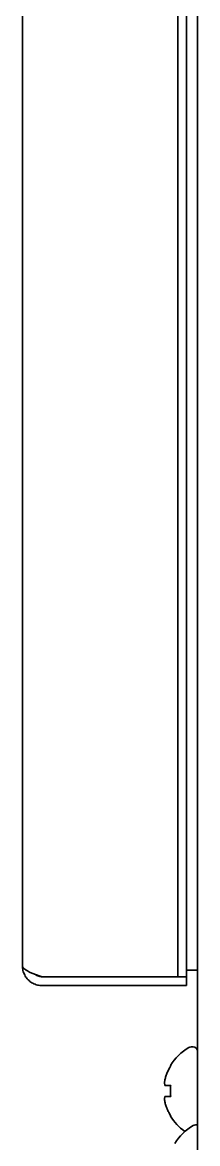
# Model space of a CAD drawing. Extents: x 6336 to 10269, y -393 to 3204.
# Drawn here: x 9478.1 to 9494.1, y 1379.3 to 1481.5 of the extents above; entities that cross this region are included whole.
import ezdxf

# ---------------------------------------------------------------- set-up
doc = ezdxf.new("R2010")
doc.units = 0
doc.header["$LTSCALE"] = 5
doc.layers.add('1', color=7, linetype='CONTINUOUS', true_color=0xffffff)

msp = doc.modelspace()

# ---------------------------------------------------------------- linework, layer by layer
at = {"layer": '1', "color": 7, "linetype": 'Continuous', "lineweight": 35}
for p, q in [((9478.07, 1395.53), (9478.07, 2074.9)), ((9494.07, 1374.13), (9494.07, 2071.19)), ((9492.27, 2066.23), (9492.27, 1396.53)), ((9493.07, 2066.23), (9493.07, 1396.53)), ((9492.27, 1394.53), (9492.27, 1396.53)), ((9493.07, 1396.53), (9493.07, 1394.53)), ((9493.07, 1395.13), (9494.07, 1395.13)), ((9491.27, 1394.53), (9479.87, 1394.53)), ((9492.07, 1393.73), (9479.87, 1393.73)), ((9492.27, 1394.53), (9491.27, 1394.53)), ((9493.07, 1393.73), (9492.07, 1393.73)), ((9492.27, 1394.53), (9493.07, 1394.53)), ((9493.07, 1394.53), (9493.07, 1393.73)), ((9493.67, 1388.13), (9493.47, 1388.13)), ((9491.59, 1386.43), (9491.63, 1386.43)), ((9491.63, 1381.83), (9491.59, 1381.83)), ((9494.07, 1381.03), (9493.87, 1381.03))]:
    msp.add_line(p, q, dxfattribs=at)
for centre, radius, start, end in [((9495.69, 1383.93), 4.8, 120.3012, 148.6074), ((9493.47, 1387.73), 0.4, 90, 120.3012), ((9493.67, 1387.73), 0.4, 0, 90), ((9495.37, 1384.13), 3.78, 172.3959, 179.9965), ((9495.37, 1384.13), 3.78, 180.0035, 187.6041), ((9495.69, 1384.33), 4.8, 211.3459, 234.5098), ((9496.09, 1376.83), 4.8, 120.3012, 148.6273), ((9493.87, 1380.63), 0.4, 90, 120.3012)]:
    msp.add_arc(centre, radius, start, end, dxfattribs=at)
for points in [[(9478.07, 1395.53), (9478.07, 1395.45), (9478.08, 1395.31), (9478.12, 1395.09), (9478.19, 1394.89), (9478.28, 1394.69), (9478.39, 1394.5), (9478.52, 1394.33), (9478.68, 1394.18), (9478.85, 1394.04), (9479.03, 1393.93), (9479.23, 1393.84), (9479.44, 1393.77), (9479.66, 1393.73), (9479.8, 1393.73), (9479.87, 1393.73)], [(9491.08, 1385.13), (9491.07, 1385.1), (9491.07, 1385.05), (9491.06, 1384.98), (9491.06, 1384.9), (9491.06, 1384.83), (9491.06, 1384.76), (9491.07, 1384.7), (9491.07, 1384.65), (9491.08, 1384.63)], [(9491.08, 1384.63), (9491.09, 1384.63), (9491.12, 1384.63), (9491.17, 1384.63), (9491.23, 1384.63), (9491.29, 1384.63), (9491.36, 1384.63), (9491.43, 1384.63), (9491.52, 1384.63), (9491.59, 1384.63), (9491.63, 1384.63)], [(9491.08, 1383.63), (9491.07, 1383.6), (9491.07, 1383.55), (9491.06, 1383.48), (9491.06, 1383.41), (9491.06, 1383.34), (9491.06, 1383.27), (9491.07, 1383.2), (9491.07, 1383.15), (9491.08, 1383.13)], [(9491.08, 1383.13), (9491.09, 1383.07), (9491.12, 1382.96), (9491.17, 1382.8), (9491.23, 1382.64), (9491.29, 1382.49), (9491.36, 1382.34), (9491.43, 1382.18), (9491.52, 1382.01), (9491.59, 1381.89), (9491.63, 1381.83)]]:
    msp.add_open_spline(points, degree=3, dxfattribs=at)
for points, knots in [([(9478.07, 1395.53), (9478.07, 1395.48), (9478.08, 1395.44), (9478.13, 1395.36), (9478.16, 1395.32), (9478.25, 1395.23), (9478.31, 1395.19), (9478.44, 1395.11), (9478.52, 1395.07), (9478.68, 1394.98), (9478.77, 1394.94), (9478.97, 1394.86), (9479.08, 1394.82), (9479.29, 1394.73), (9479.41, 1394.69), (9479.64, 1394.61), (9479.76, 1394.57), (9479.87, 1394.53)], [0, 0, 0, 0, 0.125, 0.125, 0.25, 0.25, 0.375, 0.375, 0.5, 0.5, 0.625, 0.625, 0.75, 0.75, 0.875, 0.875, 1, 1, 1, 1]), ([(9479.27, 1394.73), (9479.29, 1394.71), (9479.3, 1394.7), (9479.37, 1394.66), (9479.43, 1394.63), (9479.55, 1394.58), (9479.61, 1394.56), (9479.74, 1394.53), (9479.81, 1394.53), (9479.87, 1394.53)], [0, 0, 0, 0, 0.082566, 0.082566, 0.388378, 0.388378, 0.694189, 0.694189, 1, 1, 1, 1]), ([(9491.63, 1386.43), (9491.5, 1386.22), (9491.4, 1386.01), (9491.26, 1385.69), (9491.22, 1385.58), (9491.14, 1385.35), (9491.11, 1385.24), (9491.08, 1385.13)], [0, 0, 0, 0, 0.5, 0.5, 0.75, 0.75, 1, 1, 1, 1]), ([(9491.63, 1383.63), (9491.5, 1383.63), (9491.4, 1383.63), (9491.26, 1383.63), (9491.22, 1383.63), (9491.14, 1383.63), (9491.11, 1383.63), (9491.08, 1383.63)], [0, 0, 0, 0, 0.5, 0.5, 0.75, 0.75, 1, 1, 1, 1])]:
    msp.add_open_spline(points, degree=3, knots=knots, dxfattribs=at)

doc.saveas('drawing.dxf')
